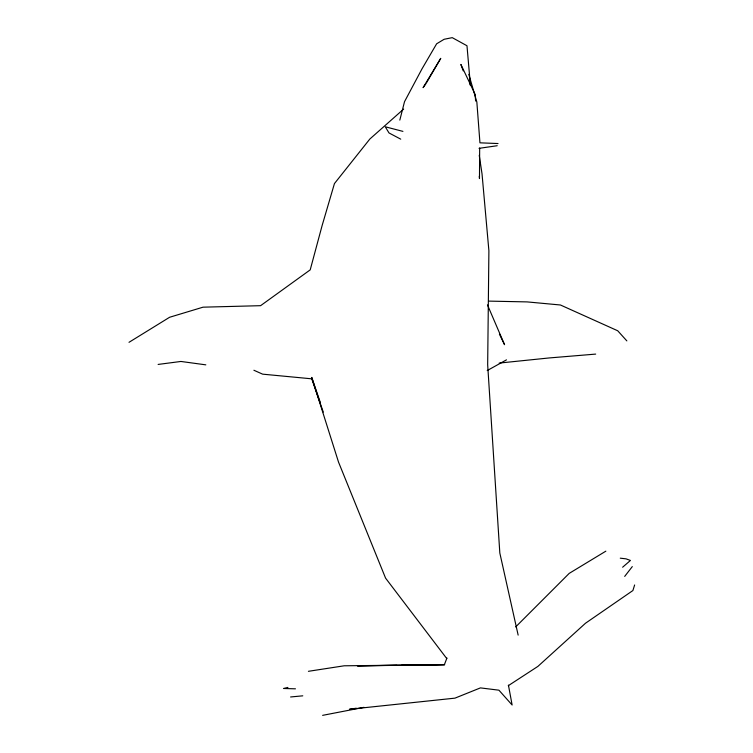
<?xml version="1.0" encoding="UTF-8"?>
<svg xmlns="http://www.w3.org/2000/svg" width="753" height="753" viewBox="0 0 753 753"><rect width="100%" height="100%" fill="white"/><g stroke="black" fill="none" stroke-linecap="round" stroke-linejoin="round"><path stroke-width="1.13" d="M479.661 148.021L479.482 178.574L479.294 176.258M399.824 120.103L404.512 101.702L421.953 68.947L436.636 43.796L444.138 39.278L452.252 37.65L466.982 45.754L470.409 85.324L469.467 79.827M634.628 584.968L632.896 590.54L585.514 623.22L537.858 666.424L508.303 685.682M446.953 658.009L444.43 664.541L357.402 665.859L396.963 665.341M426.405 82.934L440.75 58.329L423.082 87.659L425.831 83.912M624.689 576.403L632.304 566.595M515.683 626.92L569.193 573.391L605.854 551.158M622.627 567.225L630.44 560.458L626.035 558.848L620.274 558.18M403.655 109.081L369.864 139.004L334.445 183.572L322.096 225.636L310.208 269.866L260.594 305.68L203.037 307.177L169.604 317.267L129.008 342.314M487.219 370.561L506.487 359.849M287.91 687.433L283.505 688.487L295.458 688.826M322.623 715.35L363.972 707.349M356.254 708.215L349.496 709.279L454.963 698.144L480.423 687.894L498.928 690.181L512.125 705.006L508.435 685.155M308.419 671.309L344.187 665.793L444.665 664.72L401.622 665.285M479.03 148.341L497.225 145.724M158.121 364.433L180.918 361.459L205.823 364.847M499.201 363.078L549.172 357.948L595.679 354.098M290.592 696.967L302.781 695.828M488.556 301.106L527.147 301.906L560.439 304.993L617.724 330.774L626.854 340.893M498.034 143.541L479.943 142.825L476.847 102.05L468.799 74.349M400.737 139.154L389.009 132.952L385.272 126.786L402.921 131.38M253.893 370.25L262.637 374.156L311.751 378.825L323.272 412.079M446.736 658.536L385.574 578.135L338.521 462.088L311.742 377.404L320.477 402.977M499.408 334.144L504.566 344.705L487.455 304.871M463.236 70.886L460.874 64.438L475.171 94.483L475.614 101.034M518.149 635.118L499.823 553.013L487.671 364.791L488.895 250.74L482.024 173.83L479.247 155.353"/></g></svg>
